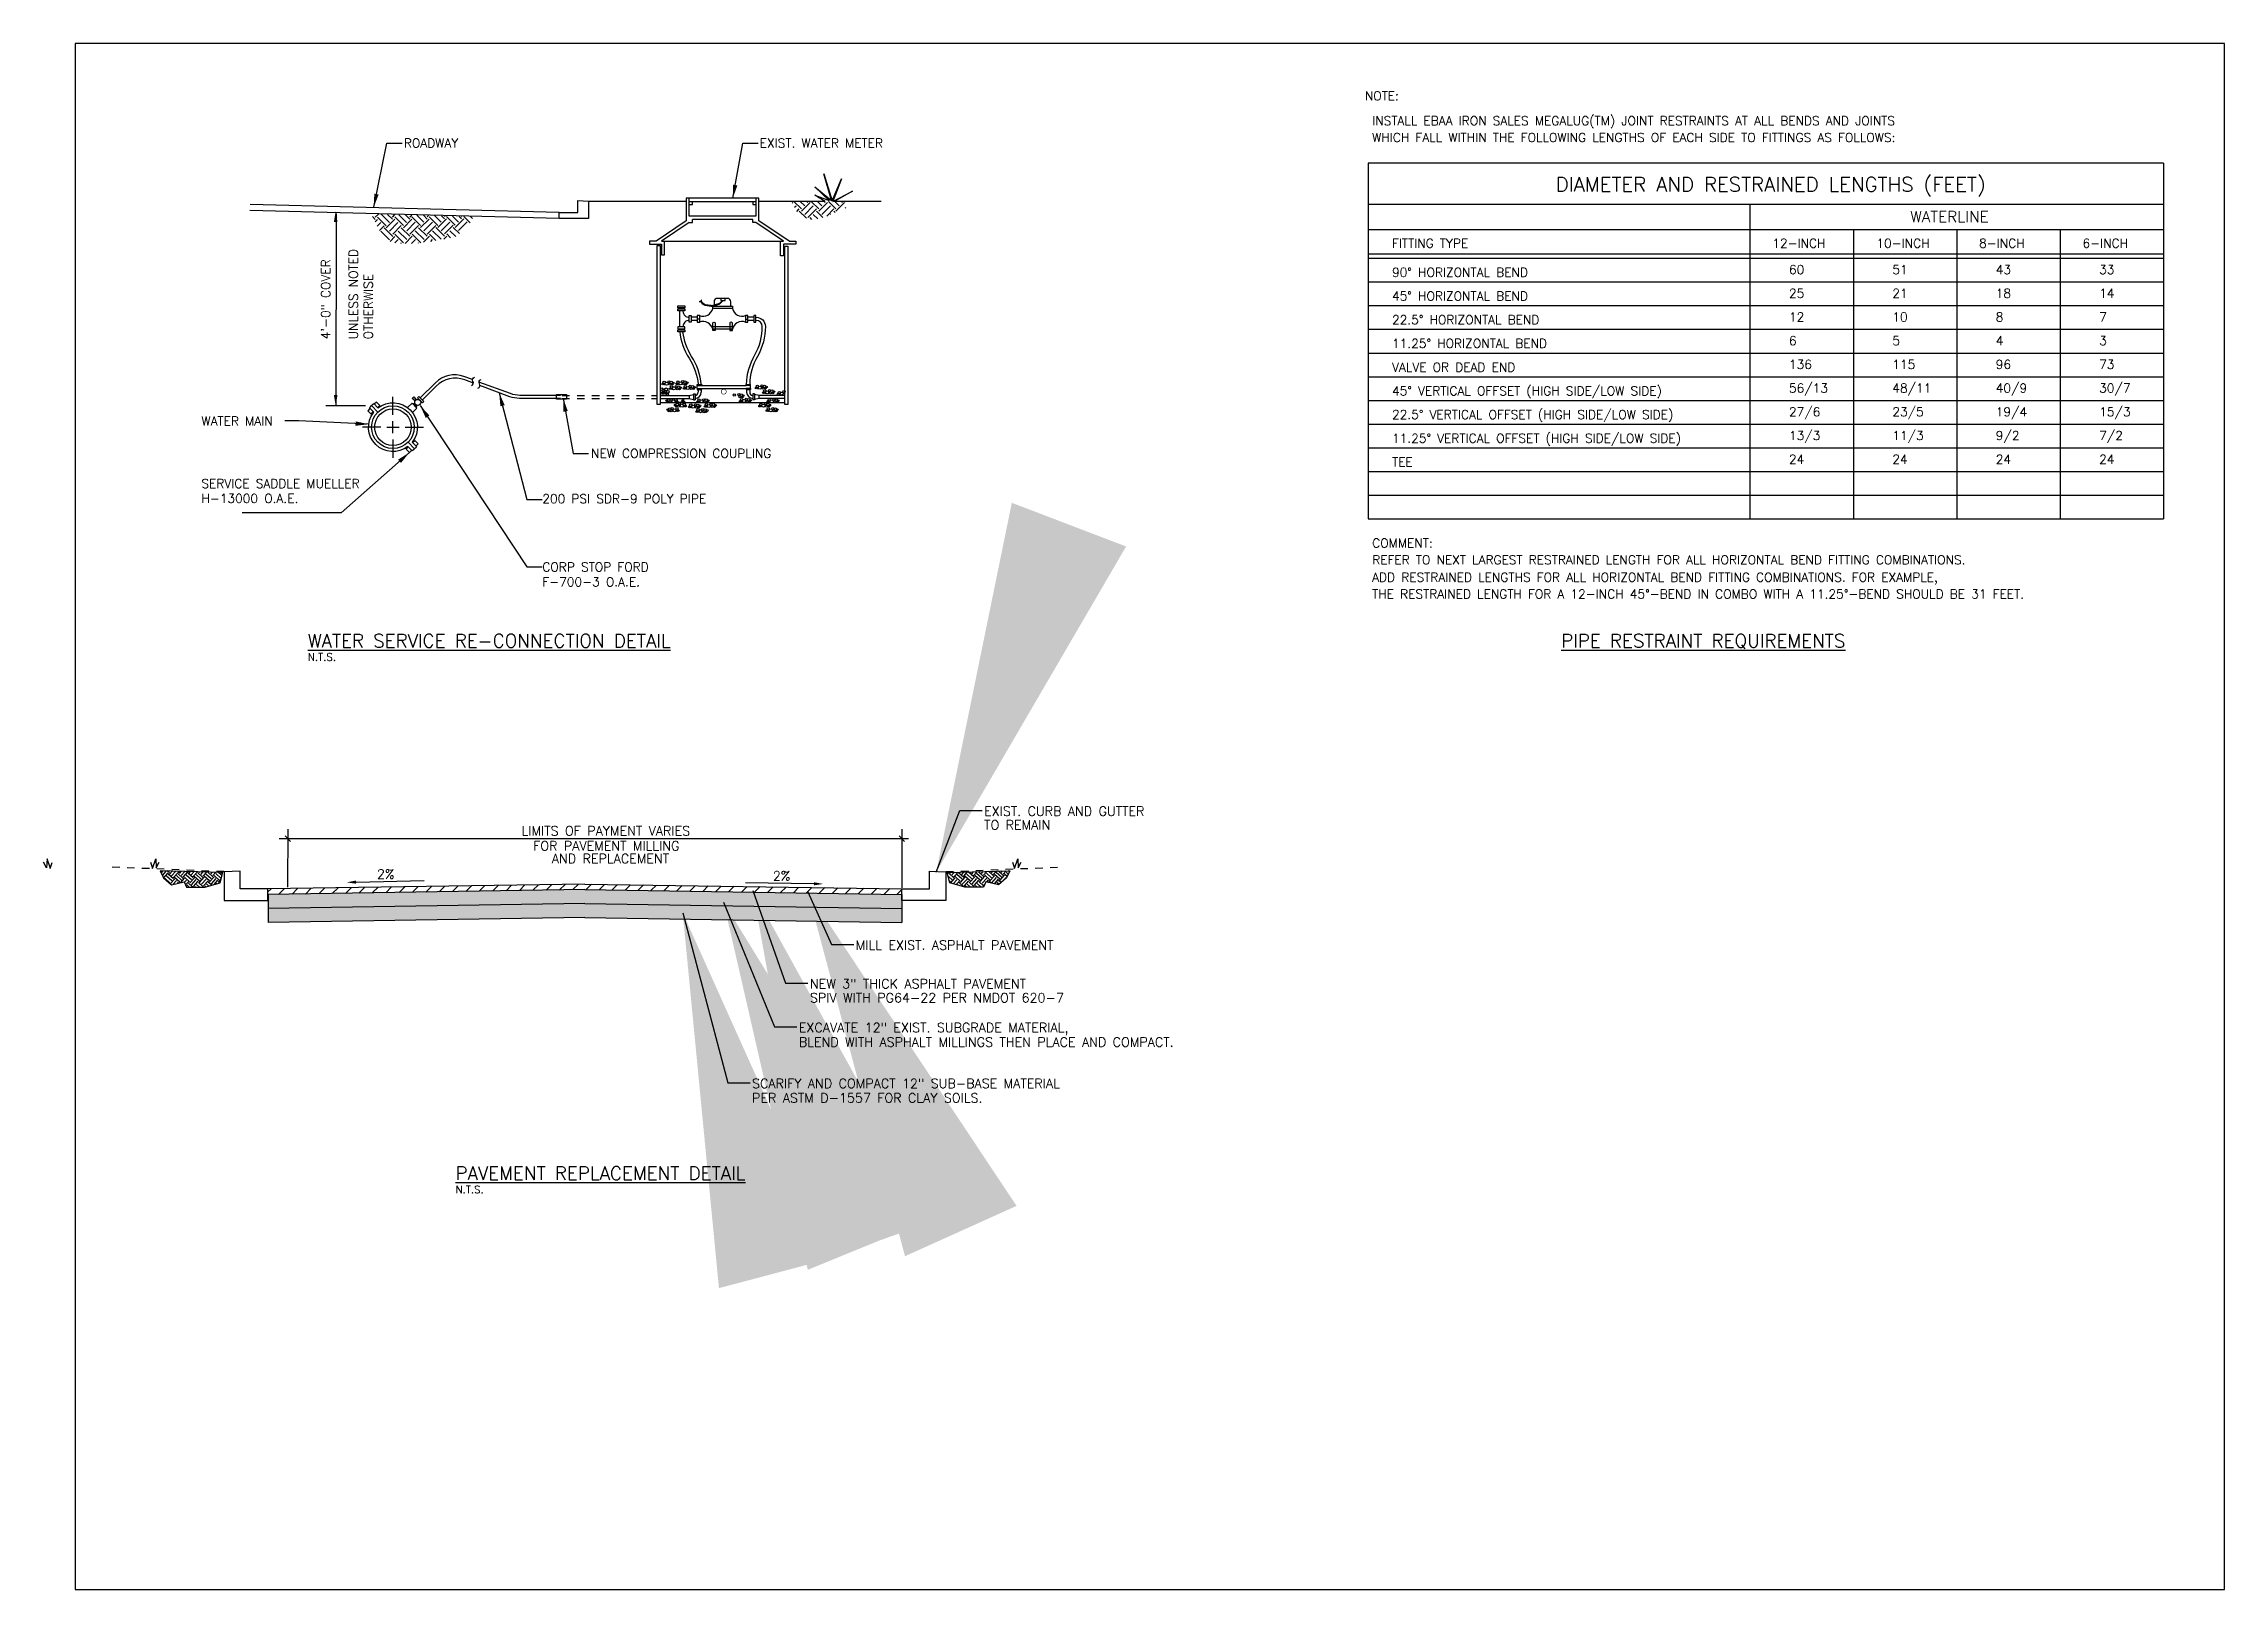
# Model space of a CAD drawing. Header units: inches. Extents: x 2.1 to 31.4, y 1.6 to 22.4.
import ezdxf
from ezdxf.enums import TextEntityAlignment as Align

# ---------------------------------------------------------------- set-up
doc = ezdxf.new("R2010")
doc.units = ezdxf.units.IN
doc.header["$MEASUREMENT"] = 0
doc.linetypes.add('CENTER', pattern=[1, 0.625, -0.125, 0.125, -0.125])
doc.linetypes.add('ED1', pattern=[0.125, 0.0625, -0.0625])
for name, color, linetype in [('1', 1, 'Continuous'), ('2', 2, 'Continuous'), ('C-DETL-MISC-LITE', 1, 'Continuous'), ('C-DETL-MISC-XHVY', 4, 'Continuous'), ('C-TEXT-MISC-HEVY', 3, 'Continuous'), ('C-TEXT-MISC-XHVY', 4, 'Continuous'), ('E-CULVERT', 1, 'ED1'), ('TEDETHA1', 1, 'Continuous'), ('TEDETLN1', 2, 'Continuous'), ('TEDETLN2', 2, 'Continuous'), ('TEDETLN6', 1, 'CENTER'), ('TEDETTX1', 2, 'Continuous'), ('W-DETL-DASH', 2, 'ED1'), ('W-DETL-HACH', 252, 'Continuous'), ('w-detl-lite', 1, 'Continuous'), ('W-TEXT-HEVY', 4, 'Continuous'), ('W-TEXT-MEDI', 2, 'Continuous')]:
    doc.layers.add(name, color=color, linetype=linetype)
doc.styles.add('10', font='ROMANS', dxfattribs={"height": 0.1})
doc.styles.add('12', font='ROMANS.shx', dxfattribs={"height": 0.12})
doc.styles.add('18', font='ROMANS.shx', dxfattribs={"height": 4.32})
doc.styles.add('ROMANS', font='romans.shx')
doc.dimstyles.new('MCA10', dxfattribs={"dimscale": 10, "dimtxt": 0.1, "dimasz": 0.1, "dimexe": 0.09, "dimexo": 0.0625, "dimgap": 0.09, "dimtad": 1, "dimzin": 0, "dimdsep": 46, "dimtxsty": 'ROMANS', "dimcen": 0.09, "dimclrd": 256, "dimclre": 256, "dimclrt": 256, "dimazin": 0, "dimtfac": 1, "dimtofl": 0, "dimtmove": 0, "dimatfit": 3, "dimfxl": 1, "dimtolj": 1, "dimtzin": 0, "dimlwd": -1, "dimlwe": -1, "dimarcsym": 0})
doc.dimstyles.get("Standard").update_dxf_attribs({"dimtxt": 0.18, "dimasz": 0.18, "dimexe": 0.18, "dimexo": 0.0625, "dimgap": 0.09, "dimtad": 0, "dimtih": 1, "dimtoh": 1, "dimdec": 4, "dimzin": 0, "dimdsep": 46, "dimtxsty": 'Standard', "dimcen": 0.09, "dimadec": 0, "dimazin": 0, "dimtfac": 1, "dimtdec": 4, "dimtofl": 0, "dimtmove": 0, "dimatfit": 3, "dimfxl": 1, "dimtolj": 1, "dimtzin": 0, "dimarcsym": 0})
pattern_1 = [(47.9707051, (-35725.1408, -36745.82836), (-0.00687113659, 0.1324043522), [0.09375, -0.09375]), (47.9707051, (-35725.16691, -36745.80483), (-0.00687113659, 0.1324043522), [0.09375, -0.09375]), (47.9707051, (-35725.193025, -36745.78129), (-0.00687113659, 0.1324043522), [0.09375, -0.09375]), (137.9707051, (-35725.19388, -36745.76474), (-0.1324043522, -0.00687113659), [0.09375, -0.09375]), (137.9707051, (-35725.17035, -36745.73862), (-0.1324043522, -0.00687113659), [0.09375, -0.09375]), (137.9707051, (-35725.14681, -36745.71251), (-0.1324043522, -0.00687113659), [0.09375, -0.09375])]

# ---------------------------------------------------------------- blocks, each defined once
blk = doc.blocks.new('*X19')
at = {"color": 0}
for p, q in [((19.412, 12.231), (19.412, 12.231)), ((19.445, 12.175), (19.416, 12.205)), ((19.443, 12.15), (19.468, 12.175)), ((19.445, 12.198), (19.477, 12.229)), ((19.464, 12.106), (19.501, 12.142)), ((19.556, 12.109), (19.468, 12.198)), ((19.486, 12.062), (19.534, 12.109)), ((19.589, 12.142), (19.504, 12.228)), ((19.622, 11.999), (19.534, 12.087)), ((19.556, 12.087), (19.644, 12.175)), ((19.622, 12.175), (19.572, 12.225)), ((19.589, 12.054), (19.677, 12.142)), ((19.622, 12.198), (19.647, 12.223)), ((19.622, 12.021), (19.711, 12.109)), ((19.733, 12.109), (19.644, 12.198)), ((19.766, 12.142), (19.687, 12.221)), ((19.799, 11.999), (19.711, 12.087)), ((19.733, 12.087), (19.821, 12.175)), ((19.799, 12.175), (19.755, 12.219)), ((19.766, 12.054), (19.854, 12.142)), ((19.799, 12.198), (19.818, 12.217)), ((19.799, 12.021), (19.887, 12.109)), ((19.909, 12.109), (19.821, 12.198)), ((19.943, 12.142), (19.87, 12.215)), ((19.976, 11.999), (19.887, 12.087)), ((19.909, 12.087), (19.998, 12.175)), ((19.976, 12.175), (19.939, 12.213)), ((19.943, 12.054), (20.031, 12.142)), ((19.976, 12.198), (19.989, 12.211)), ((19.976, 12.021), (20.064, 12.109)), ((20.086, 12.109), (19.998, 12.198)), ((20.119, 12.142), (20.053, 12.209)), ((20.153, 11.999), (20.064, 12.087)), ((20.086, 12.087), (20.175, 12.175)), ((20.119, 12.054), (20.208, 12.142)), ((20.153, 12.175), (20.122, 12.206)), ((20.153, 12.198), (20.16, 12.205)), ((20.153, 12.021), (20.241, 12.109)), ((20.263, 12.109), (20.175, 12.198)), ((20.296, 12.142), (20.236, 12.202)), ((20.305, 12.023), (20.241, 12.087)), ((20.263, 12.087), (20.351, 12.175)), ((20.296, 12.054), (20.385, 12.142)), ((20.329, 12.175), (20.305, 12.2)), ((20.329, 12.198), (20.331, 12.199)), ((20.416, 12.133), (20.351, 12.198)), ((20.439, 12.176), (20.419, 12.196)), ((19.589, 11.966), (19.501, 12.054)), ((19.595, 11.949), (19.644, 11.999)), ((19.733, 11.932), (19.644, 12.021)), ((19.644, 11.932), (19.677, 11.966)), ((19.766, 11.966), (19.677, 12.054)), ((19.706, 11.928), (19.711, 11.932)), ((19.749, 11.926), (19.821, 11.999)), ((19.813, 11.924), (19.854, 11.966)), ((19.909, 11.933), (19.821, 12.021)), ((19.943, 11.966), (19.854, 12.054)), ((19.885, 11.93), (19.887, 11.932)), ((19.936, 11.937), (19.998, 11.999)), ((20.064, 11.955), (19.998, 12.021)), ((20.012, 11.946), (20.031, 11.966)), ((20.119, 11.966), (20.031, 12.054)), ((20.144, 11.969), (20.175, 11.999)), ((20.215, 11.981), (20.175, 12.021)), ((20.267, 11.995), (20.208, 12.054))]:
    blk.add_line(p, q, dxfattribs=at)
blk = doc.blocks.new('*X20')
at = {"color": 0}
for p, q in [((24.587, 12.169), (24.594, 12.175)), ((24.682, 12.109), (24.604, 12.187)), ((24.612, 12.127), (24.627, 12.142)), ((24.636, 12.085), (24.66, 12.109)), ((24.733, 12.014), (24.66, 12.087)), ((24.716, 12.142), (24.671, 12.187)), ((24.682, 12.087), (24.771, 12.175)), ((24.716, 12.054), (24.804, 12.142)), ((24.749, 12.175), (24.737, 12.187)), ((24.749, 12.021), (24.837, 12.109)), ((24.859, 12.109), (24.781, 12.187)), ((24.901, 12.023), (24.837, 12.087)), ((24.892, 12.142), (24.847, 12.187)), ((24.859, 12.087), (24.948, 12.175)), ((24.892, 12.054), (24.981, 12.142)), ((24.926, 12.175), (24.914, 12.187)), ((24.942, 12.037), (25.014, 12.109)), ((25.036, 12.109), (24.958, 12.187)), ((25.029, 12.072), (25.014, 12.087)), ((25.069, 12.142), (25.024, 12.187)), ((25.036, 12.087), (25.124, 12.175)), ((25.102, 12.175), (25.09, 12.187)), ((25.131, 12.116), (25.138, 12.123)), ((25.138, 12.184), (25.135, 12.187)), ((24.788, 12.003), (24.771, 12.021)), ((24.851, 12.007), (24.804, 12.054)), ((24.983, 12.052), (24.981, 12.054))]:
    blk.add_line(p, q, dxfattribs=at)

msp = doc.modelspace()

# ---------------------------------------------------------------- hatches: boundary and pattern name
at = {"layer": 'TEDETLN2'}
h = msp.add_hatch(dxfattribs=at)
h.set_pattern_fill('ANSI31', color=256)
h.set_pattern_definition([(45, (1.40996, 0), (-0.08838835, 0.08838835), [])])
h.paths.add_polyline_path([(9.41, 11.095), (5.151, 11.032), (5.151, 10.953), (9.41, 11.023), (13.668, 10.953), (13.668, 11.032)])
h = msp.add_hatch(dxfattribs=at)
h.set_pattern_fill('AR-SAND', color=256, scale=0.1)
h.set_pattern_definition([(37.5, (1.40996, 0), (-0.0062993, 0.1926824), [0, -0.152, 0, -0.17, 0, -0.1625]), (7.5, (1.40996, 0), (0.1769777, 0.2822146), [0, -0.082, 0, -0.137, 0, -0.0525]), (327.5, (1.28696, 0), (0.3114142, 0.0005659), [0, -0.05, 0, -0.18, 0, -0.235]), (317.5, (1.28696, 0), (0.3006127, 0.0877676), [0, -0.025, 0, -0.118, 0, -0.135])])
h.paths.add_polyline_path([(5.152, 10.953), (5.152, 10.765), (9.41, 10.836), (13.667, 10.765), (13.667, 10.953), (9.41, 11.023)])
at = {"layer": 'W-DETL-DASH'}
h = msp.add_hatch(dxfattribs=at)
h.set_pattern_fill('EARTH', color=256, scale=0.5)
h.set_pattern_definition([(0, (1.40996, 0), (0.125, 0.125), [0.125, -0.125]), (0, (1.40996, 0.04688), (0.125, 0.125), [0.125, -0.125]), (0, (1.40996, 0.09375), (0.125, 0.125), [0.125, -0.125]), (90, (1.42558, 0.10938), (-0.125, 0.125), [0.125, -0.125]), (90, (1.47246, 0.10938), (-0.125, 0.125), [0.125, -0.125]), (90, (1.51933, 0.10938), (-0.125, 0.125), [0.125, -0.125])])
h.paths.add_polyline_path([(9.41, 10.836), (5.152, 10.765), (5.152, 10.578), (9.41, 10.648), (13.667, 10.578), (13.667, 10.765)])
at = {"layer": 'W-DETL-HACH'}
h = msp.add_hatch(dxfattribs=at)
h.set_pattern_fill('EARTH', color=256, scale=0.375, angle=47.9707)
h.set_pattern_definition(pattern_1)
h.paths.add_polyline_path([(3.701, 11.274), (3.745, 11.18), (3.853, 11.087), (4.025, 11.126), (4.056, 11.055), (4.304, 11.055), (4.507, 11.11), (4.544, 11.252)])
h = msp.add_hatch(dxfattribs=at)
h.set_pattern_fill('EARTH', color=256, scale=0.375, angle=47.9707)
h.set_pattern_definition(pattern_1)
h.paths.add_polyline_path([(15.118, 11.274), (15.075, 11.18), (14.966, 11.087), (14.794, 11.126), (14.763, 11.055), (14.515, 11.055), (14.312, 11.11), (14.275, 11.252)])

# ---------------------------------------------------------------- linework, layer by layer
at = {"layer": '1'}
msp.add_line((11.402, 18.581), (11.114, 18.581), dxfattribs=at)
for points in [[(11.269, 18.935), (11.226, 18.893, -0.12511), (11.207, 18.882), (11.127, 18.858, -0.110517), (11.107, 18.856), (11.023, 18.869, -0.202823), (10.993, 18.888), (10.965, 18.927)], [(11.256, 18.935), (11.222, 18.901, -0.12511), (11.202, 18.89), (11.126, 18.867, -0.110517), (11.106, 18.866), (11.028, 18.878, -0.202823), (10.998, 18.896), (10.973, 18.931)]]:
    msp.add_lwpolyline(points, format="xyb", dxfattribs=at)
at = {"layer": '2'}
for p, q in [((10.917, 18.689), (10.949, 18.689)), ((10.949, 18.733), (10.949, 18.645)), ((11.145, 18.549), (11.145, 18.531)), ((11.374, 18.549), (11.374, 18.531)), ((11.567, 18.686), (11.599, 18.686))]:
    msp.add_line(p, q, dxfattribs=at)
for points in [[(10.952, 18.914, -0.621844), (10.965, 18.927, 0.680896), (10.973, 18.946)], [(11.372, 18.86), (11.371, 18.919, 0.411011), (11.326, 18.964), (11.19, 18.964, 0.414214), (11.144, 18.919), (11.144, 18.86)], [(11.567, 18.645, 0.453614), (11.39, 18.549), (11.126, 18.549, 0.453614), (10.949, 18.645)]]:
    msp.add_lwpolyline(points, format="xyb", dxfattribs=at)
for points in [[(11.126, 18.828), (11.126, 18.86), (11.39, 18.86), (11.39, 18.828)], [(11.599, 18.645), (11.599, 18.733), (11.567, 18.733), (11.567, 18.645)]]:
    msp.add_lwpolyline(points, close=True, dxfattribs=at)
msp.add_lwpolyline([(11.235, 18.964), (11.235, 18.935), (11.294, 18.935), (11.294, 18.964)], dxfattribs=at)
msp.add_lwpolyline([(11.39, 18.531), (11.39, 18.634, 0.466868), (11.355, 18.634), (11.355, 18.531)], format="xyb", close=True, dxfattribs=at)
for centre, radius in [((10.441, 17.744), 0.0163), ((10.438, 17.69), 0.0115), ((10.456, 17.813), 0.0117), ((10.456, 17.699), 0.00938), ((10.461, 17.722), 0.0128), ((10.455, 17.683), 0.00597), ((10.474, 17.836), 0.0163), ((10.47, 17.684), 0.00768), ((10.471, 17.74), 0.00786), ((10.478, 17.702), 0.0104), ((10.477, 17.811), 0.00829), ((10.501, 17.74), 0.0207), ((10.494, 17.686), 0.0111), ((10.507, 17.818), 0.0208), ((10.51, 17.59), 0.0115), ((10.519, 17.676), 0.0145), ((10.523, 17.708), 0.0167), ((10.523, 17.572), 0.00975), ((10.537, 17.597), 0.0167), ((10.537, 17.841), 0.0138), ((10.55, 17.811), 0.0138), ((10.555, 17.574), 0.0138), ((10.555, 17.75), 0.0117), ((10.569, 17.834), 0.0167), ((10.569, 17.604), 0.0138), ((10.573, 17.773), 0.0163), ((10.576, 17.748), 0.00829), ((10.583, 17.808), 0.00975), ((10.599, 17.581), 0.0208), ((10.596, 17.827), 0.0115), ((10.605, 17.755), 0.0208), ((10.631, 17.6), 0.0163), ((10.629, 17.574), 0.00829), ((10.635, 17.778), 0.0138), ((10.643, 17.817), 0.0117), ((10.649, 17.748), 0.0138), ((10.65, 17.577), 0.0117), ((10.661, 17.84), 0.0163), ((10.668, 17.771), 0.0167), ((10.663, 17.815), 0.00829), ((10.693, 17.822), 0.0208), ((10.681, 17.746), 0.00975), ((10.695, 17.764), 0.0115), ((10.723, 17.845), 0.0138), ((10.716, 17.582), 0.00772), ((10.726, 17.598), 0.0087), ((10.737, 17.815), 0.0138), ((10.734, 17.582), 0.00729), ((10.741, 17.754), 0.0117), ((10.755, 17.838), 0.0167), ((10.76, 17.777), 0.0163), ((10.762, 17.752), 0.00829), ((10.769, 17.812), 0.00975), ((10.783, 17.831), 0.0115), ((10.792, 17.759), 0.0208), ((10.822, 17.782), 0.0138), ((10.836, 17.752), 0.0138), ((10.854, 17.775), 0.0167), ((10.868, 17.75), 0.00975), ((10.882, 17.768), 0.0115), ((10.925, 17.575), 0.0117), ((10.943, 17.598), 0.0163), ((10.946, 17.573), 0.00829), ((10.976, 17.58), 0.0208), ((11.005, 17.602), 0.0138), ((11.019, 17.573), 0.0138), ((11.038, 17.596), 0.0167), ((11.065, 17.589), 0.0115), ((11.416, 17.665), 0.0163), ((11.478, 17.67), 0.0138), ((11.491, 17.64), 0.0138), ((11.496, 17.58), 0.0117), ((11.51, 17.663), 0.0167), ((11.514, 17.603), 0.0163), ((11.517, 17.577), 0.00829), ((11.524, 17.638), 0.00975), ((11.537, 17.656), 0.0115), ((11.546, 17.584), 0.0208), ((11.576, 17.607), 0.0138), ((11.59, 17.577), 0.0138), ((11.609, 17.6), 0.0167), ((11.622, 17.575), 0.00975), ((11.636, 17.594), 0.0115), ((11.709, 17.759), 0.0117), ((11.727, 17.782), 0.0163), ((11.729, 17.757), 0.00829), ((11.759, 17.764), 0.0208), ((11.789, 17.787), 0.0138), ((11.803, 17.757), 0.0138), ((11.807, 17.697), 0.0117), ((11.821, 17.78), 0.0167), ((11.826, 17.72), 0.0163), ((11.828, 17.694), 0.00829), ((11.835, 17.755), 0.00975), ((11.849, 17.773), 0.0115), ((11.858, 17.701), 0.0208), ((11.868, 17.577), 0.0117), ((11.887, 17.6), 0.0163), ((11.888, 17.724), 0.0138), ((11.889, 17.574), 0.00829), ((11.902, 17.694), 0.0138), ((11.919, 17.581), 0.0208), ((11.92, 17.717), 0.0167), ((11.934, 17.692), 0.00975), ((11.949, 17.604), 0.0138), ((11.948, 17.711), 0.0115), ((11.962, 17.574), 0.0138), ((11.981, 17.597), 0.0167), ((11.995, 17.572), 0.00975), ((12.006, 17.676), 0.0145), ((12.008, 17.59), 0.0115), ((12.022, 17.698), 0.0167), ((12.052, 17.685), 0.0207), ((12.084, 17.71), 0.0163), ((10.523, 17.469), 0.0115), ((10.536, 17.45), 0.00975), ((10.55, 17.476), 0.0167), ((10.569, 17.453), 0.0138), ((10.582, 17.482), 0.0138), ((10.612, 17.459), 0.0208), ((10.621, 17.531), 0.0115), ((10.635, 17.513), 0.00975), ((10.645, 17.478), 0.0163), ((10.649, 17.538), 0.0167), ((10.642, 17.453), 0.00829), ((10.663, 17.455), 0.0117), ((10.667, 17.515), 0.0138), ((10.681, 17.545), 0.0138), ((10.689, 17.566), 0.00572), ((10.711, 17.522), 0.0208), ((10.698, 17.566), 0.00435), ((10.709, 17.568), 0.00603), ((10.726, 17.569), 0.00853), ((10.743, 17.54), 0.0163), ((10.741, 17.515), 0.00829), ((10.746, 17.57), 0.00938), ((10.762, 17.517), 0.0117), ((10.813, 17.506), 0.0117), ((10.832, 17.529), 0.0163), ((10.834, 17.503), 0.00829), ((10.864, 17.51), 0.0208), ((10.894, 17.533), 0.0138), ((10.907, 17.503), 0.0138), ((10.912, 17.443), 0.0117), ((10.926, 17.526), 0.0167), ((10.93, 17.466), 0.0163), ((10.933, 17.441), 0.00829), ((10.94, 17.501), 0.00975), ((10.953, 17.519), 0.0115), ((10.963, 17.448), 0.0208), ((10.992, 17.471), 0.0138), ((11.006, 17.441), 0.0138), ((11.025, 17.464), 0.0167), ((11.024, 17.512), 0.0117), ((11.042, 17.535), 0.0163), ((11.038, 17.439), 0.00975), ((11.045, 17.51), 0.00829), ((11.052, 17.457), 0.0115), ((11.051, 17.57), 0.00975), ((11.074, 17.517), 0.0208), ((11.104, 17.54), 0.0138), ((11.118, 17.51), 0.0138), ((11.136, 17.533), 0.0167), ((11.15, 17.508), 0.00975), ((11.164, 17.526), 0.0115), ((11.756, 17.517), 0.0117), ((11.775, 17.54), 0.0163), ((11.777, 17.515), 0.00829), ((11.807, 17.522), 0.0208), ((11.837, 17.545), 0.0138), ((11.85, 17.515), 0.0138), ((11.855, 17.455), 0.0117), ((11.869, 17.538), 0.0167), ((11.873, 17.478), 0.0163), ((11.876, 17.453), 0.00829), ((11.883, 17.513), 0.00975), ((11.896, 17.531), 0.0115), ((11.906, 17.459), 0.0208), ((11.935, 17.482), 0.0138), ((11.949, 17.453), 0.0138), ((11.968, 17.476), 0.0167), ((11.981, 17.45), 0.00975), ((11.995, 17.469), 0.0115)]:
    msp.add_circle(centre, radius, dxfattribs=at)
for centre, start, end in [((10.996, 18.858), 249.6204, 347.2192), ((11.521, 18.858), 192.7808, 290.3796)]:
    msp.add_arc(centre, 0.134, start, end, dxfattribs=at)
at = {"layer": 'C-DETL-MISC-LITE'}
for p, q in [((19.934, 19.184), (30.62, 19.184)), ((19.934, 18.866), (30.62, 18.866)), ((19.934, 18.548), (30.62, 18.548)), ((19.934, 18.229), (30.62, 18.229)), ((19.934, 17.911), (30.62, 17.911)), ((19.934, 17.593), (30.62, 17.593)), ((19.934, 17.274), (30.62, 17.274)), ((19.934, 16.956), (30.62, 16.956)), ((19.934, 16.638), (30.62, 16.638)), ((19.934, 16.319), (30.62, 16.319))]:
    msp.add_line(p, q, dxfattribs=at)
at = {"layer": 'C-DETL-MISC-XHVY'}
for p, q in [((30.62, 20.782), (19.934, 20.782)), ((19.934, 20.782), (19.934, 16.001)), ((30.62, 20.782), (30.62, 16.001)), ((30.62, 20.226), (19.934, 20.226)), ((19.934, 16.001), (30.62, 16.001))]:
    msp.add_line(p, q, dxfattribs=at)
at = {"layer": 'DEFPOINTS'}
msp.add_lwpolyline([(2.562, 1.62), (31.437, 1.62), (31.437, 22.386), (2.562, 22.386)], close=True, dxfattribs=at)
at = {"layer": 'E-CULVERT'}
for p, q in [((9.103, 17.62), (10.381, 17.62)), ((9.104, 17.661), (10.381, 17.661))]:
    msp.add_line(p, q, dxfattribs=at)
at = {"layer": 'TEDETLN1'}
for p, q in [((10.812, 20.267), (11.706, 20.267)), ((10.685, 18.821), (10.685, 18.835)), ((10.726, 18.821), (10.726, 18.835)), ((10.685, 18.542), (10.685, 18.556)), ((10.726, 18.582), (10.726, 18.586)), ((10.726, 18.542), (10.726, 18.556)), ((10.918, 17.794), (10.918, 17.808)), ((10.918, 17.794), (11.574, 17.794)), ((10.918, 17.753), (10.918, 17.794)), ((10.918, 17.753), (11.636, 17.753)), ((10.918, 17.753), (10.918, 17.738)), ((10.931, 17.725), (10.931, 17.738)), ((10.972, 17.725), (10.972, 17.738)), ((11.636, 17.794), (11.636, 17.808)), ((11.636, 17.753), (11.636, 17.794)), ((11.636, 17.753), (11.636, 17.738))]:
    msp.add_line(p, q, dxfattribs=at)
for points in [[(11.706, 20.308), (11.706, 20.066), (10.812, 20.066), (10.812, 20.308)], [(10.812, 20.226), (10.853, 20.226), (10.853, 20.267)], [(11.665, 20.267), (11.665, 20.226), (11.706, 20.226)], [(10.812, 19.984), (10.439, 19.734), (12.079, 19.734), (11.706, 19.984), (11.665, 19.984), (11.665, 20.025), (10.853, 20.025)], [(10.812, 19.984), (10.853, 19.984), (10.853, 20.025)], [(12.153, 19.734), (12.243, 19.734), (12.243, 19.693), (12.079, 19.693), (12.079, 19.536), (12.038, 19.536), (12.038, 19.734)], [(10.918, 17.808), (10.979, 17.808), (10.979, 17.794)], [(10.918, 17.738), (10.979, 17.738), (10.979, 17.753)], [(11.636, 17.794), (11.574, 17.794), (11.574, 17.808), (11.636, 17.808)], [(11.636, 17.753), (11.574, 17.753), (11.574, 17.738), (11.636, 17.738)]]:
    msp.add_lwpolyline(points, dxfattribs=at)
for points in [[(10.381, 17.539), (10.381, 19.674), (10.422, 19.674), (10.422, 17.539)], [(12.135, 19.664), (12.135, 17.539), (12.094, 17.539), (12.094, 19.664)], [(10.659, 18.835), (10.659, 18.862), (10.753, 18.862), (10.753, 18.835)], [(10.753, 18.821), (10.753, 18.795), (10.659, 18.795), (10.659, 18.821)], [(10.753, 18.556), (10.753, 18.582), (10.659, 18.582), (10.659, 18.556)], [(10.659, 18.515), (10.659, 18.542), (10.753, 18.542), (10.753, 18.515)], [(10.812, 18.642), (10.812, 18.735), (10.838, 18.735), (10.838, 18.642)], [(11.704, 18.642), (11.704, 18.735), (11.677, 18.735), (11.677, 18.642)]]:
    msp.add_lwpolyline(points, close=True, dxfattribs=at)
for points in [[(7.884, 17.791, 0.502156), (7.905, 17.849, -0.502156), (7.927, 17.906)], [(7.971, 17.759, 0.502156), (7.992, 17.816, -0.502156), (8.014, 17.874)]]:
    msp.add_lwpolyline(points, format="xyb", dxfattribs=at)
at = {"layer": 'TEDETLN1', "const_width": 0.00788}
msp.add_lwpolyline([(11.241, 17.71, 1), (11.308, 17.71, 1)], format="xyb", close=True, dxfattribs=at)
at = {"layer": 'TEDETLN2'}
for p, q in [((9.065, 20.119), (4.91, 20.224)), ((9.314, 20.119), (9.314, 20.278)), ((9.314, 20.278), (9.458, 20.271)), ((9.458, 20.271), (9.458, 20.036)), ((10.771, 20.267), (9.458, 20.267)), ((9.603, 20.267), (9.576, 20.267)), ((12.637, 20.267), (11.747, 20.267)), ((13.391, 20.267), (12.76, 20.267)), ((9.065, 20.036), (4.908, 20.142)), ((9.065, 20.036), (9.065, 20.119)), ((9.065, 20.119), (9.314, 20.119)), ((9.458, 20.036), (9.065, 20.036)), ((10.685, 18.582), (10.685, 18.795)), ((10.726, 18.791), (10.726, 18.795)), ((10.917, 18.709), (10.838, 18.709)), ((10.917, 18.668), (10.838, 18.668)), ((11.677, 18.709), (11.599, 18.709)), ((11.677, 18.668), (11.599, 18.668)), ((10.422, 17.661), (10.808, 17.661)), ((10.422, 17.62), (10.808, 17.62)), ((10.808, 17.661), (10.868, 17.673)), ((10.808, 17.661), (10.808, 17.62)), ((10.808, 17.62), (10.868, 17.607)), ((10.868, 17.681), (10.868, 17.599)), ((10.868, 17.681), (10.89, 17.681)), ((10.868, 17.599), (10.89, 17.599)), ((10.89, 17.681), (10.89, 17.599)), ((10.89, 17.62), (10.89, 17.62)), ((10.931, 17.725), (10.931, 17.702)), ((10.972, 17.725), (10.972, 17.702)), ((11.582, 17.738), (11.582, 17.702)), ((11.623, 17.738), (11.623, 17.702)), ((11.686, 17.681), (11.664, 17.681)), ((11.664, 17.681), (11.664, 17.599)), ((11.664, 17.62), (11.664, 17.62)), ((11.664, 17.62), (11.664, 17.62)), ((11.686, 17.599), (11.664, 17.599)), ((11.686, 17.681), (11.686, 17.599)), ((11.746, 17.661), (11.686, 17.673)), ((11.746, 17.62), (11.686, 17.607)), ((11.746, 17.661), (11.746, 17.62)), ((12.094, 17.661), (11.746, 17.661)), ((12.094, 17.62), (11.746, 17.62)), ((6.627, 17.436), (6.54, 17.523)), ((12.094, 17.561), (10.422, 17.561)), ((7.033, 17.03), (7.12, 16.943)), ((4.778, 11.27), (4.561, 11.26)), ((4.561, 11.26), (4.561, 10.874)), ((4.778, 11.032), (4.778, 11.27)), ((14.041, 11.032), (14.041, 11.27)), ((14.041, 11.27), (14.258, 11.26)), ((14.258, 11.26), (14.258, 10.874)), ((4.561, 10.874), (5.151, 10.874)), ((5.151, 11.032), (4.778, 11.032)), ((9.41, 11.095), (5.151, 11.032)), ((5.151, 10.874), (5.151, 11.032)), ((9.41, 11.023), (5.152, 10.953)), ((5.152, 10.953), (5.152, 10.765)), ((9.41, 11.095), (13.668, 11.032)), ((9.41, 11.023), (13.667, 10.953)), ((13.667, 10.953), (13.667, 10.765)), ((13.668, 10.874), (13.668, 11.032)), ((13.668, 11.032), (14.041, 11.032)), ((14.258, 10.874), (13.668, 10.874)), ((9.41, 10.836), (5.152, 10.765)), ((5.152, 10.765), (5.152, 10.578)), ((9.41, 10.648), (5.152, 10.578)), ((9.41, 10.836), (13.667, 10.765)), ((9.41, 10.648), (13.667, 10.578)), ((13.667, 10.765), (13.667, 10.578))]:
    msp.add_line(p, q, dxfattribs=at)
for points in [[(12.637, 20.267), (12.497, 20.35), (12.689, 20.28), (12.497, 20.464), (12.724, 20.28), (12.62, 20.638), (12.733, 20.272), (12.855, 20.568), (12.742, 20.263), (13.003, 20.403), (12.76, 20.267)], [(12.153, 19.734), (11.747, 20.006), (11.747, 20.308), (10.771, 20.308), (10.771, 20.006), (10.365, 19.734), (10.275, 19.734), (10.275, 19.693), (10.439, 19.693), (10.439, 19.55), (10.48, 19.55), (10.48, 19.734)], [(10.952, 18.733), (10.917, 18.733), (10.917, 18.645), (10.952, 18.645)], [(7.13, 17.589), (7.087, 17.619), (7.11, 17.643), (7.14, 17.6)], [(6.521, 17.484), (6.492, 17.455), (6.537, 17.409), (6.566, 17.438)], [(6.625, 17.497), (6.654, 17.526), (6.608, 17.571), (6.579, 17.542)], [(7.027, 17.496), (7.087, 17.556), (7.153, 17.49), (7.093, 17.429)], [(7.099, 17.545), (7.106, 17.552), (7.15, 17.509), (7.142, 17.501)], [(7.113, 17.545), (7.12, 17.552), (7.149, 17.522), (7.143, 17.516)], [(7.094, 17.027), (7.123, 17.056), (7.169, 17.01), (7.14, 16.981)], [(7.082, 16.923), (7.053, 16.894), (7.007, 16.94), (7.036, 16.969)]]:
    msp.add_lwpolyline(points, dxfattribs=at)
for points in [[(10.685, 18.515, 0.12011), (10.808, 18.162, -0.12011), (10.931, 17.808)], [(10.972, 17.808, 0.121308), (10.843, 18.184, -0.118779), (10.727, 18.515)], [(11.582, 17.808, -0.125976), (11.693, 18.205, 0.133923), (11.793, 18.587, 0.411553), (11.711, 18.668), (11.704, 18.668)], [(11.704, 18.709), (11.711, 18.709, -0.411553), (11.834, 18.587, -0.133923), (11.728, 18.185, 0.125683), (11.623, 17.808)], [(7.899, 17.873), (7.784, 17.915, 0.293165), (7.4, 17.831), (7.196, 17.628)], [(7.911, 17.824), (7.795, 17.868, 0.293165), (7.41, 17.784), (7.226, 17.599)], [(9.08, 17.661), (8.536, 17.661, -0.08906), (8.409, 17.684), (7.986, 17.84)], [(9.081, 17.62), (8.529, 17.62, -0.08906), (8.402, 17.642), (7.998, 17.792)]]:
    msp.add_lwpolyline(points, format="xyb", dxfattribs=at)
for points in [[(11.126, 18.634, -0.466868), (11.161, 18.634), (11.161, 18.531), (11.126, 18.531)], [(7.09, 17.032), (7.148, 16.973, -0.05019), (7.09, 16.915), (7.031, 16.973, -0.881783), (6.571, 17.434), (6.513, 17.492, -0.05019), (6.571, 17.55), (6.629, 17.492, -0.881783)]]:
    msp.add_lwpolyline(points, format="xyb", close=True, dxfattribs=at)
for points in [[(7.226, 17.562), (7.159, 17.628), (7.178, 17.647), (7.244, 17.58)], [(9.027, 17.672), (9.163, 17.672), (9.163, 17.608), (9.027, 17.608)]]:
    msp.add_lwpolyline(points, close=True, dxfattribs=at)
for centre, radius in [((7.163, 17.566), 0.041), ((6.83, 17.233), 0.287), ((6.83, 17.233), 0.246)]:
    msp.add_circle(centre, radius, dxfattribs=at)
for centre, radius, start, end in [((10.808, 18.791), 0.082, 180, 272.6487), ((10.808, 18.586), 0.082, 87.3513, 180), ((10.89, 17.702), 0.082, 270, 0), ((10.89, 17.702), 0.0411, 270, 0), ((11.664, 17.702), 0.082, 180, 270), ((11.664, 17.702), 0.0411, 180, 270)]:
    msp.add_arc(centre, radius, start, end, dxfattribs=at)
at = {"layer": 'TEDETLN6'}
for p, q in [((6.83, 17.397), (6.83, 17.643)), ((6.83, 17.151), (6.83, 17.315)), ((6.666, 17.233), (6.42, 17.233)), ((6.748, 17.233), (6.912, 17.233)), ((6.83, 17.069), (6.83, 16.823)), ((6.994, 17.233), (7.24, 17.233))]:
    msp.add_line(p, q, dxfattribs=at)
at = {"layer": 'TEDETTX1'}
for p, q in [((25.063, 20.226), (25.063, 16.001)), ((6.065, 20.105), (6.061, 17.52)), ((19.934, 19.887), (30.62, 19.887)), ((26.452, 19.887), (26.452, 16.001)), ((27.842, 19.887), (27.842, 16.001)), ((29.231, 19.887), (29.231, 16.001)), ((19.934, 19.561), (30.62, 19.561)), ((19.934, 19.503), (30.62, 19.503)), ((6.459, 17.52), (5.929, 17.52))]:
    msp.add_line(p, q, dxfattribs=at)
for points in [[(6.036, 19.99), (6.085, 19.99), (6.061, 20.136)], [(6.036, 17.666), (6.085, 17.666), (6.061, 17.52)]]:
    msp.add_solid(points, dxfattribs=at)
at = {"layer": 'W-DETL-DASH', "flags": 128}
for points in [[(4.557, 11.262), (3.042, 11.323)], [(14.262, 11.262), (15.777, 11.323)]]:
    msp.add_lwpolyline(points, dxfattribs=at)
at = {"layer": 'W-DETL-HACH', "flags": 128}
for points in [[(3.701, 11.274), (3.745, 11.18), (3.853, 11.087), (4.025, 11.126), (4.056, 11.055), (4.304, 11.055), (4.507, 11.11), (4.544, 11.252)], [(15.118, 11.274), (15.075, 11.18), (14.966, 11.087), (14.794, 11.126), (14.763, 11.055), (14.515, 11.055), (14.312, 11.11), (14.275, 11.252)]]:
    msp.add_lwpolyline(points, close=True, dxfattribs=at)
at = {"layer": 'w-detl-lite', "flags": 128}
for points in [[(2.228, 11.306), (2.182, 11.435), (2.177, 11.312), (2.136, 11.389)], [(2.228, 11.306), (2.182, 11.435), (2.177, 11.312), (2.136, 11.389)], [(3.598, 11.306), (3.644, 11.435), (3.649, 11.312), (3.69, 11.389)], [(15.182, 11.306), (15.227, 11.435), (15.232, 11.312), (15.273, 11.389)], [(2.223, 11.306), (2.249, 11.387)], [(2.223, 11.306), (2.249, 11.387)], [(3.603, 11.306), (3.577, 11.387)], [(15.187, 11.306), (15.16, 11.387)]]:
    msp.add_lwpolyline(points, dxfattribs=at)
at = {"layer": 'W-TEXT-HEVY'}
for q in [(5.152, 10.953), (13.667, 10.953)]:
    msp.add_line((9.41, 11.023), q, dxfattribs=at)
at = {"layer": 'W-TEXT-MEDI'}
for p, q in [((5.381, 11.742), (5.453, 11.669)), ((5.417, 11.833), (5.415, 11.052)), ((13.631, 11.742), (13.704, 11.669)), ((13.668, 11.833), (13.668, 11.043)), ((5.299, 11.706), (13.756, 11.706)), ((6.334, 11.121), (7.251, 11.143)), ((12.485, 11.099), (11.569, 11.113))]:
    msp.add_line(p, q, dxfattribs=at)
for points in [[(6.334, 11.142), (6.209, 11.118), (6.335, 11.1)], [(12.485, 11.12), (12.61, 11.097), (12.485, 11.078)]]:
    msp.add_solid(points, dxfattribs=at)

# ---------------------------------------------------------------- block references
at = {"layer": 'TEDETHA1', "xscale": 1.312200000000004, "yscale": 1.312200000000004, "zscale": 1.312200000000004}
msp.add_blockref('*X20', (-20.07, 4.275), dxfattribs=at)
at = {"layer": 'TEDETHA1', "xscale": 1.312200000000003, "yscale": 1.312200000000003, "zscale": 1.312200000000003, "rotation": 0.4003139536498256}
msp.add_blockref('*X19', (-18.811, 3.871), dxfattribs=at)

# ---------------------------------------------------------------- texts
at = {"layer": 'C-TEXT-MISC-HEVY', "style": '10'}
msp.add_text('DIAMETER AND RESTRAINED LENGTHS (FEET)', height=0.1945, dxfattribs=at).set_placement((25.34, 20.398), align=Align.CENTER)
at = {"layer": 'C-TEXT-MISC-HEVY', "style": '12'}
msp.add_text('WATERLINE', height=0.15, dxfattribs=at).set_placement((27.218, 19.986))
at = {"layer": 'C-TEXT-MISC-XHVY', "style": '18'}
for s, p in [('%%UWATER SERVICE RE-CONNECTION DETAIL', (5.685, 14.274)), ('%%UPIPE RESTRAINT REQUIREMENTS', (22.526, 14.274)), ('%%UPAVEMENT REPLACEMENT DETAIL', (7.67, 7.12))]:
    msp.add_text(s, height=0.18, dxfattribs=at).set_placement(p)
at = {"layer": 'TEDETTX1', "style": '10'}
for s, height, p in [('NOTE:', 0.12, (19.888, 21.625)), ('INSTALL EBAA IRON SALES MEGALUG(TM) JOINT RESTRAINTS AT ALL BENDS AND JOINTS', 0.12, (19.987, 21.29)), ('WHICH FALL WITHIN THE FOLLOWING LENGTHS OF EACH SIDE TO FITTINGS AS FOLLOWS:', 0.12, (19.987, 21.065)), ('FITTING TYPE', 0.12, (20.253, 19.644)), ('12-INCH', 0.12, (25.363, 19.644)), ('10-INCH', 0.12, (26.762, 19.644)), ('8-INCH', 0.12, (28.142, 19.644)), ('6-INCH', 0.12, (29.531, 19.644)), ('90%%D HORIZONTAL BEND', 0.12, (20.254, 19.253)), ('60', 0.12, (25.587, 19.29)), ('51', 0.12, (26.976, 19.29)), ('43', 0.12, (28.366, 19.29)), ('33', 0.12, (29.755, 19.29)), ('45%%D HORIZONTAL BEND', 0.12, (20.254, 18.935)), ('25', 0.12, (25.587, 18.971)), ('21', 0.12, (26.976, 18.971)), ('18', 0.12, (28.366, 18.971)), ('14', 0.12, (29.755, 18.971)), ('12', 0.12, (25.587, 18.653)), ('10', 0.12, (26.976, 18.653)), ('8', 0.12, (28.366, 18.653)), ('7', 0.12, (29.755, 18.653)), ('22.5%%D HORIZONTAL BEND', 0.12, (20.254, 18.616)), ('11.25%%D HORIZONTAL BEND', 0.12, (20.254, 18.298)), ('6', 0.12, (25.587, 18.335)), ('5', 0.12, (26.976, 18.335)), ('4', 0.12, (28.366, 18.335)), ('3', 0.12, (29.755, 18.335)), ('VALVE OR DEAD END', 0.12, (20.254, 17.979)), ('136', 0.12, (25.587, 18.016)), ('115', 0.12, (26.976, 18.016)), ('96', 0.12, (28.366, 18.016)), ('73', 0.12, (29.755, 18.016)), ('45%%D VERTICAL OFFSET (HIGH SIDE/LOW SIDE)', 0.12, (20.254, 17.661)), ('56/13', 0.12, (25.587, 17.698)), ('48/11', 0.12, (26.976, 17.698)), ('40/9', 0.12, (28.366, 17.698)), ('30/7', 0.12, (29.755, 17.698)), ('22.5%%D VERTICAL OFFSET (HIGH SIDE/LOW SIDE)', 0.12, (20.254, 17.343)), ('27/6', 0.12, (25.587, 17.379)), ('23/5', 0.12, (26.976, 17.379)), ('19/4', 0.12, (28.366, 17.379)), ('15/3', 0.12, (29.755, 17.379)), ('11.25%%D VERTICAL OFFSET (HIGH SIDE/LOW SIDE)', 0.12, (20.254, 17.024)), ('13/3', 0.12, (25.587, 17.061)), ('11/3', 0.12, (26.976, 17.061)), ('9/2', 0.12, (28.366, 17.061)), ('7/2', 0.12, (29.755, 17.061)), ('TEE', 0.12, (20.254, 16.706)), ('24', 0.12, (25.587, 16.743)), ('24', 0.12, (26.976, 16.743)), ('24', 0.12, (28.366, 16.743)), ('24', 0.12, (29.755, 16.743)), ('COMMENT:', 0.12, (19.987, 15.616)), ('ADD RESTRAINED LENGTHS FOR ALL HORIZONTAL BEND FITTING COMBINATIONS. FOR EXAMPLE,', 0.12, (19.987, 15.157)), ('REFER TO NEXT LARGEST RESTRAINED LENGTH FOR ALL HORIZONTAL BEND FITTING COMBINATIONS.', 0.12, (19.987, 15.391)), ('THE RESTRAINED LENGTH FOR A 12-INCH 45%%D-BEND IN COMBO WITH A 11.25%%D-BEND SHOULD BE 31 FEET.', 0.12, (19.987, 14.932)), ('N.T.S.', 0.1, (5.687, 14.096)), ('N.T.S.', 0.1, (7.672, 6.941))]:
    msp.add_text(s, height=height, dxfattribs=at).set_placement(p)
at = {"layer": 'TEDETTX1', "char_height": 0.12, "attachment_point": 1, "style": '10'}
for s, insert, width in [('ROADWAY', (6.976, 21.11), 0.78286), ('EXIST. WATER METER', (11.758, 21.11), 1.85714), ('WATER MAIN', (4.257, 17.375), 1.05714), ('NEW COMPRESSION COUPLING', (9.492, 16.941), 2.70857), ('SERVICE SADDLE MUELLER H-13000 O.A.E.', (4.257, 16.536), 2.34857), ('200 PSI SDR-9 POLY PIPE', (8.837, 16.332), 2.53143), ('CORP STOP FORD\\PF-700-3 O.A.E.', (8.837, 15.415), 2.95554)]:
    msp.add_mtext(s, dxfattribs=dict(at, insert=insert, width=width))
at = {"layer": 'TEDETTX1', "char_height": 0.12, "attachment_point": 1, "rotation": 90, "style": '10'}
for s, insert, width in [('4\'-0" COVER', (5.866, 18.413), 1.24216), ('UNLESS NOTED OTHERWISE', (6.238, 18.413), 1.36716)]:
    msp.add_mtext(s, dxfattribs=dict(at, insert=insert, width=width))
at = {"layer": 'W-TEXT-MEDI', "style": '10'}
for s, p in [('EXIST. CURB AND GUTTER', (14.773, 12.012, 121.397)), ('LIMITS OF PAYMENT VARIES', (8.557, 11.748, 121.397)), ('TO REMAIN', (14.773, 11.827, 121.397)), ('FOR PAVEMENT MILLING', (8.714, 11.546, 121.397)), ('AND REPLACEMENT', (8.965, 11.375, 121.397)), ('2%%%', (6.615, 11.167, 121.397)), ('2%%%', (11.934, 11.143, 121.397)), ('MILL EXIST. ASPHALT PAVEMENT', (13.048, 10.213, 121.397)), ('NEW 3" THICK ASPHALT PAVEMENT', (12.432, 9.694, 121.397)), ('SPIV WITH PG64-22 PER NMDOT 620-7', (12.432, 9.505, 121.397)), ('EXCAVATE 12" EXIST. SUBGRADE MATERIAL,', (12.284, 9.104, 121.397)), ('BLEND WITH ASPHALT MILLINGS THEN PLACE AND COMPACT.', (12.284, 8.91, 121.397)), ('SCARIFY AND COMPACT 12" SUB-BASE MATERIAL', (11.655, 8.354, 121.397)), ('PER ASTM D-1557 FOR CLAY SOILS.', (11.655, 8.16, 121.397))]:
    msp.add_text(s, height=0.125, rotation=360, dxfattribs=at).set_placement(p)

# ---------------------------------------------------------------- leaders
at = {"layer": 'TEDETTX1'}
for points in [[(6.572, 20.188), (6.749, 21.05), (6.955, 21.05)], [(11.396, 20.308), (11.53, 21.05), (11.737, 21.05)], [(8.257, 17.696), (8.628, 16.263), (8.834, 16.263)], [(9.117, 17.622), (9.251, 16.88), (9.458, 16.88)], [(6.507, 17.273), (5.565, 17.317), (5.378, 17.317)], [(7.196, 17.524), (8.628, 15.356), (8.834, 15.356)], [(7.053, 16.894), (6.133, 16.083), (4.806, 16.083)]]:
    msp.add_leader(points, dimstyle='Standard', dxfattribs=at)
at = {"layer": 'W-TEXT-MEDI'}
for points in [[(14.129, 11.253), (14.446, 12.083), (14.746, 12.083)], [(11.272, 10.852), (11.958, 9.175), (12.258, 9.175)], [(11.665, 11.008), (12.106, 9.765), (12.406, 9.765)], [(12.403, 10.991), (12.722, 10.284), (13.022, 10.284)], [(10.723, 10.71), (11.329, 8.425), (11.629, 8.425)]]:
    msp.add_leader(points, dimstyle='MCA10', override={"dimscale": 50, "dimgap": 0.09, "dimtad": 0}, dxfattribs=at)

doc.saveas('drawing.dxf')
